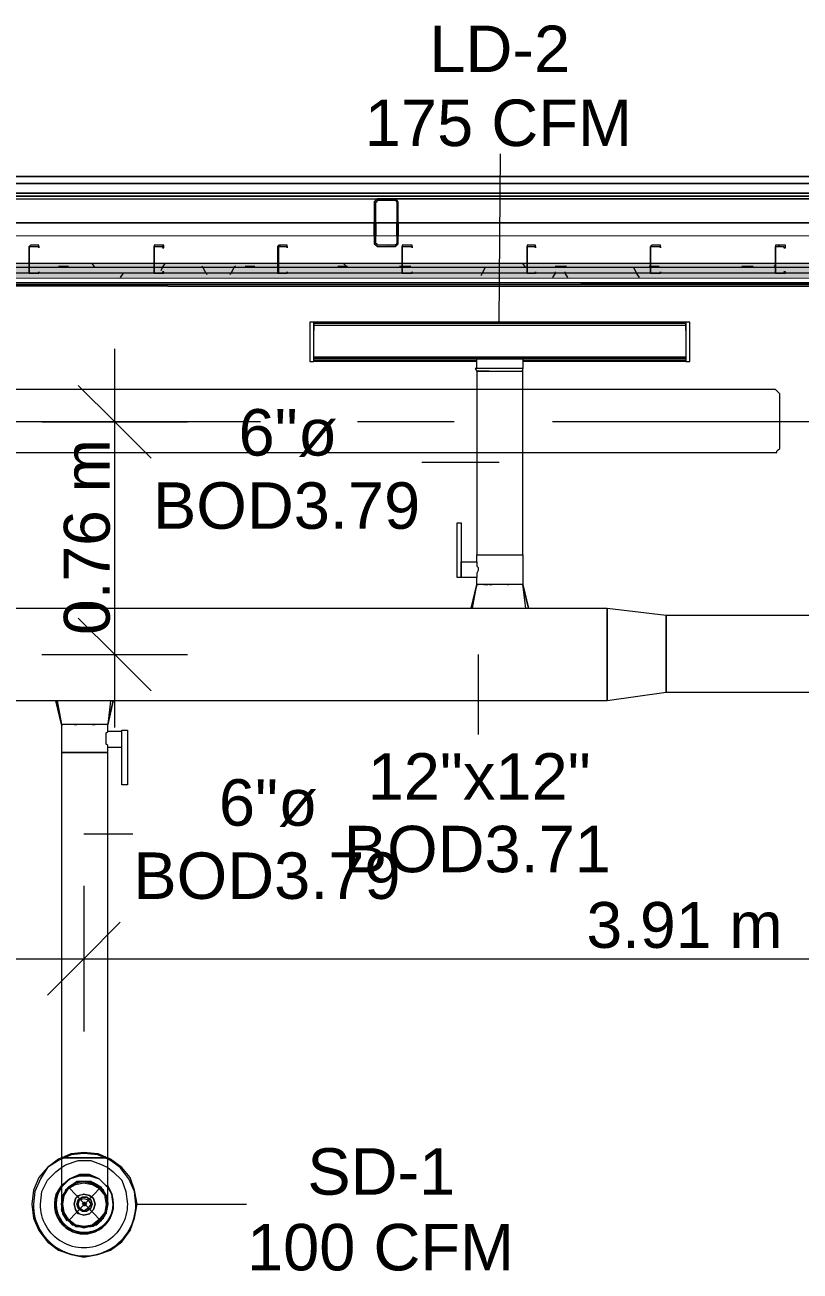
# Model space of a CAD drawing. Header units: metres. Extents: x -2 to 207, y -8 to 52.
# Drawn here: x 32.694 to 35.226, y 43.387 to 47.459 of the extents above; entities that cross this region are included whole.
import ezdxf

# ---------------------------------------------------------------- set-up
doc = ezdxf.new("R2010")
doc.units = ezdxf.units.M
doc.layers.add('HVAC - Ductos', color=5, linetype='Continuous', lineweight=0)
doc.layers.add('PDF_Text', color=7, linetype='Continuous', lineweight=0)
doc.layers.add('PDF_Geometry', color=7, linetype='Continuous', lineweight=0, true_color=0xaaaaaa)
doc.layers.add('PDF_Solid Fills', color=7, linetype='Continuous', lineweight=0, true_color=0xffffff)
doc.styles.add('PDF Helvetica', font='')
doc.styles.get('PDF Helvetica').set_extended_font_data('Helvetica')

msp = doc.modelspace()

# ---------------------------------------------------------------- hatches: boundary and pattern name
at = {"layer": 'PDF_Solid Fills', "lineweight": 0, "transparency": 33554559}
h = msp.add_hatch(color=256, dxfattribs=at)
h.paths.add_polyline_path([(33.9131, 46.8864), (33.9085, 46.8864), (33.9085, 46.7443), (33.9131, 46.8849)])
h.paths.add_polyline_path([(33.8444, 46.8864), (33.9039, 46.891), (33.8398, 46.891), (33.8352, 46.8864), (33.8352, 46.7443), (33.8398, 46.8818)])
h.paths.add_polyline_path([(33.8444, 46.7397), (33.8444, 46.7443), (33.8398, 46.7443)])
h.paths.add_polyline_path([(33.8444, 46.7397), (33.9034, 46.7352), (33.9039, 46.7352), (33.9039, 46.7397)])
h = msp.add_hatch(color=256, dxfattribs=at)
h.paths.add_polyline_path([(26.6236, 46.6802), (26.6236, 46.6664), (28.6487, 46.6664), (28.6487, 46.6802)])
h.paths.add_polyline_path([(60.0699, 46.6802), (58.6863, 46.6802), (58.6863, 46.6618), (60.0699, 46.6618)])
h.paths.add_polyline_path([(25.8127, 46.6802), (25.8127, 46.6664), (26.619, 46.6664), (26.619, 46.6802)])
h.paths.add_polyline_path([(14.0377, 46.6664), (14.0377, 46.6848), (12.4111, 46.6848), (12.4111, 46.6664)])
h.paths.add_polyline_path([(28.6533, 46.6802), (28.6533, 46.6664), (30.6784, 46.6664), (30.6784, 46.6802)])
h.paths.add_polyline_path([(18.908, 46.6664), (18.908, 46.6848), (16.072, 46.6848), (16.072, 46.6664)])
h.paths.add_polyline_path([(31.4939, 46.6802), (31.4939, 46.6664), (33.5191, 46.6664), (33.5191, 46.6802)])
h.paths.add_polyline_path([(21.7487, 46.6664), (21.7487, 46.6848), (20.9423, 46.6848), (20.9423, 46.6664)])
h.paths.add_polyline_path([(36.3643, 46.6802), (36.3643, 46.6664), (38.3894, 46.6664), (38.3894, 46.6802)])
h.paths.add_polyline_path([(25.8081, 46.6802), (25.4049, 46.6848), (23.783, 46.6848), (23.783, 46.6664), (25.8081, 46.6664)])
h.paths.add_polyline_path([(41.2346, 46.6802), (41.2346, 46.6664), (43.2598, 46.6664), (43.2598, 46.6802)])
h.paths.add_polyline_path([(50.5676, 46.6664), (50.9698, 46.6618), (50.9707, 46.6618), (50.9707, 46.6802), (48.9456, 46.6802), (48.9456, 46.6664)])
h.paths.add_polyline_path([(44.0753, 46.6802), (44.0753, 46.6664), (46.1004, 46.6664), (46.1004, 46.6802)])
h.paths.add_polyline_path([(53.005, 46.6802), (53.005, 46.6618), (53.8114, 46.6618), (53.8114, 46.6802)])
h.paths.add_polyline_path([(48.1347, 46.6802), (48.1347, 46.6664), (48.941, 46.6664), (48.941, 46.6802)])
h.paths.add_polyline_path([(55.8456, 46.6802), (55.8456, 46.6618), (58.6817, 46.6618), (58.6817, 46.6802)])
h.paths.add_polyline_path([(46.105, 46.6802), (46.105, 46.6664), (48.1301, 46.6664), (48.1301, 46.6802)])
h.paths.add_polyline_path([(53.8159, 46.6802), (53.8159, 46.6618), (55.841, 46.6618), (55.841, 46.6802)])
h.paths.add_polyline_path([(43.2643, 46.6802), (43.2643, 46.6664), (44.0707, 46.6664), (44.0707, 46.6802)])
h.paths.add_polyline_path([(50.9753, 46.6802), (50.9753, 46.6618), (53.0004, 46.6618), (53.0004, 46.6802)])
h.paths.add_polyline_path([(38.394, 46.6802), (38.394, 46.6664), (41.2301, 46.6664), (41.2301, 46.6802)])
h.paths.add_polyline_path([(23.7784, 46.6664), (23.7784, 46.6848), (21.7532, 46.6848), (21.7532, 46.6664)])
h.paths.add_polyline_path([(33.5237, 46.6802), (33.5237, 46.6664), (36.3597, 46.6664), (36.3597, 46.6802)])
h.paths.add_polyline_path([(20.9377, 46.6664), (20.9377, 46.6848), (18.9126, 46.6848), (18.9126, 46.6664)])
h.paths.add_polyline_path([(30.683, 46.6802), (30.683, 46.6664), (31.4894, 46.6664), (31.4894, 46.6802)])
h.paths.add_polyline_path([(16.0674, 46.6664), (16.0674, 46.6848), (14.0423, 46.6848), (14.0423, 46.6664)])
h = msp.add_hatch(color=256, dxfattribs=at)
h.paths.add_polyline_path([(53.005, 46.6618), (53.005, 46.6481), (53.8114, 46.6481), (53.8114, 46.6618)])
h.paths.add_polyline_path([(48.1301, 46.6481), (48.1301, 46.6664), (46.105, 46.6664), (46.105, 46.6481)])
h.paths.add_polyline_path([(44.0707, 46.6481), (44.0707, 46.6664), (43.2643, 46.6664), (43.2643, 46.6481)])
h.paths.add_polyline_path([(50.9707, 46.6618), (50.5676, 46.6664), (48.9456, 46.6664), (48.9456, 46.6481), (50.9707, 46.6481)])
h.paths.add_polyline_path([(41.2301, 46.6481), (41.2301, 46.6664), (38.394, 46.6664), (38.394, 46.6481)])
h.paths.add_polyline_path([(48.941, 46.6481), (48.941, 46.6664), (48.1347, 46.6664), (48.1347, 46.6481)])
h.paths.add_polyline_path([(36.3597, 46.6481), (36.3597, 46.6664), (33.5237, 46.6664), (33.5237, 46.6481)])
h.paths.add_polyline_path([(46.1004, 46.6481), (46.1004, 46.6664), (44.0753, 46.6664), (44.0753, 46.6481)])
h.paths.add_polyline_path([(31.4894, 46.6481), (31.4894, 46.6664), (30.683, 46.6664), (30.683, 46.6481)])
h.paths.add_polyline_path([(43.2598, 46.6481), (43.2598, 46.6664), (41.2346, 46.6664), (41.2346, 46.6481)])
h.paths.add_polyline_path([(28.6487, 46.6481), (28.6487, 46.6664), (26.6236, 46.6664), (26.6236, 46.6481)])
h.paths.add_polyline_path([(38.3894, 46.6481), (38.3894, 46.6664), (36.3643, 46.6664), (36.3643, 46.6481)])
h.paths.add_polyline_path([(25.8081, 46.6526), (25.8081, 46.6664), (23.783, 46.6664), (23.783, 46.6526)])
h.paths.add_polyline_path([(33.5191, 46.6481), (33.5191, 46.6664), (31.4939, 46.6664), (31.4939, 46.6481)])
h.paths.add_polyline_path([(21.7487, 46.6526), (21.7487, 46.6664), (20.9423, 46.6664), (20.9423, 46.6526)])
h.paths.add_polyline_path([(30.6784, 46.6481), (30.6784, 46.6664), (28.6533, 46.6664), (28.6533, 46.6481)])
h.paths.add_polyline_path([(18.908, 46.6526), (18.908, 46.6664), (16.072, 46.6664), (16.072, 46.6526)])
h.paths.add_polyline_path([(26.619, 46.6481), (26.619, 46.6664), (25.8127, 46.6664), (25.8127, 46.6526), (26.5091, 46.6526)])
h.paths.add_polyline_path([(14.0377, 46.6526), (14.0377, 46.6664), (12.4111, 46.6664), (12.4111, 46.6526)])
h.paths.add_polyline_path([(23.7784, 46.6526), (23.7784, 46.6664), (21.7532, 46.6664), (21.7532, 46.6526)])
h.paths.add_polyline_path([(60.0699, 46.6618), (53.8159, 46.6618), (53.8159, 46.6481), (60.0699, 46.6481)])
h.paths.add_polyline_path([(20.9377, 46.6526), (20.9377, 46.6664), (18.9126, 46.6664), (18.9126, 46.6526)])
h.paths.add_polyline_path([(50.9753, 46.6618), (50.9753, 46.6481), (53.0004, 46.6481), (53.0004, 46.6618)])
h.paths.add_polyline_path([(16.0674, 46.6526), (16.0674, 46.6664), (14.0423, 46.6664), (14.0423, 46.6526)])
msp.add_hatch(color=256, dxfattribs=at).paths.add_polyline_path([(12.4111, 46.6344), (59.8547, 46.6344), (60.0699, 46.6298), (60.0699, 46.6481), (26.619, 46.6526), (12.4111, 46.6526)])

# ---------------------------------------------------------------- linework, layer by layer
at = {"layer": 'HVAC - Ductos', "lineweight": 0}
for points in [[(34.2429, 46.4878), (34.2475, 47.0376)], [(34.8523, 46.4648), (34.8523, 46.4878), (34.8523, 46.4832), (33.6382, 46.4832), (33.6382, 46.4878), (33.6382, 46.4648)], [(34.8523, 46.4878), (33.6382, 46.4878)], [(33.6382, 46.4144), (33.6382, 46.4236), (33.6382, 46.4328)], [(34.8523, 46.4328), (34.8523, 46.4236), (34.8523, 46.4144)], [(32.9876, 45.1637), (32.9876, 46.4007)], [(34.1697, 46.3595), (33.6382, 46.3595), (33.6382, 46.364), (33.6382, 46.3823), (33.6382, 46.3915)], [(34.8523, 46.3915), (34.8523, 46.3823), (34.8523, 46.364), (34.8523, 46.3595), (34.3208, 46.3595)], [(33.6382, 46.3777), (33.6382, 46.3823), (33.6382, 46.3869)], [(33.6382, 46.364), (34.1697, 46.364)], [(34.1697, 46.3366), (34.1697, 46.3686), (34.1788, 46.3686), (34.1925, 46.3686), (34.2063, 46.3686), (34.2246, 46.3686), (34.2429, 46.3686), (34.2659, 46.3686), (34.2842, 46.3686), (34.2979, 46.3686), (34.3117, 46.3686), (34.3163, 46.3686), (34.3208, 46.3686), (34.3208, 46.3366), (34.3163, 46.3366), (34.2979, 46.3366), (34.275, 46.3366), (34.2429, 46.3366), (34.2155, 46.3366), (34.188, 46.3366), (34.1743, 46.3366), (34.1651, 46.3366), (34.1697, 46.3274), (34.1743, 46.3274), (34.1925, 46.3274), (34.2155, 46.3274), (34.2429, 46.3274), (34.275, 46.3274), (34.2979, 46.3274), (34.3163, 46.3274), (34.3208, 46.3274), (34.3208, 46.3366)], [(34.3208, 46.364), (34.8523, 46.364)], [(34.8523, 46.3869), (34.8523, 46.3823), (34.8523, 46.3777)], [(34.1559, 45.553), (34.1697, 45.631), (34.1697, 45.6539), (34.1193, 45.6539), (34.1055, 45.6539), (34.1055, 45.8325), (34.1193, 45.8325), (34.1193, 45.6539), (34.1193, 45.6585), (34.1193, 45.6631), (34.1193, 45.6676), (34.1193, 45.6722), (34.1193, 45.6813), (34.1193, 45.6859), (34.1193, 45.6905), (34.1193, 45.6997), (34.1193, 45.7043), (34.1697, 45.7043), (34.1697, 45.7271), (34.1788, 45.7271), (34.1925, 45.7271), (34.2063, 45.7271), (34.2246, 45.7271), (34.2429, 45.7271), (34.2659, 45.7271), (34.2842, 45.7271), (34.2979, 45.7271), (34.3117, 45.7271), (34.3163, 45.7271), (34.3208, 45.7271), (34.3208, 46.3274), (34.3163, 46.3274)], [(34.2109, 46.3274), (34.2063, 46.3274), (34.1925, 46.3274), (34.1788, 46.3274), (34.1743, 46.3274), (34.1697, 46.3274), (34.1697, 45.7271), (34.1788, 45.7271), (34.1925, 45.7271), (34.2063, 45.7271), (34.2246, 45.7271), (34.2429, 45.7271), (34.2659, 45.7271), (34.2842, 45.7271), (34.2979, 45.7271), (34.3117, 45.7271), (34.3163, 45.7271), (34.3208, 45.7271), (34.3208, 45.631), (34.3163, 45.631), (34.3117, 45.631), (34.2979, 45.631), (34.2842, 45.631), (34.2659, 45.631), (34.2429, 45.631), (34.2246, 45.631), (34.2063, 45.631), (34.1925, 45.631), (34.1788, 45.631), (34.1743, 45.631), (34.1697, 45.631), (34.1743, 45.631), (34.1697, 45.631)], [(34.2201, 46.3274), (34.2246, 46.3274), (34.2429, 46.3274), (34.2659, 46.3274), (34.2705, 46.3274)], [(34.275, 46.3274), (34.2842, 46.3274), (34.2979, 46.3274), (34.3117, 46.3274)], [(32.8684, 46.2815), (32.9876, 46.1625), (33.1067, 46.0433)], [(32.7493, 46.1625), (32.9876, 46.1625), (33.2258, 46.1625)], [(34.2429, 46.0296), (33.991, 46.0296)], [(34.1697, 45.7043), (34.1697, 45.6997), (34.1697, 45.6905), (34.1743, 45.6859), (34.1743, 45.6768), (34.1697, 45.6676), (34.1697, 45.6585), (34.1697, 45.6539)], [(34.1513, 45.553), (34.1697, 45.631), (34.1513, 45.553)], [(34.3208, 45.553), (34.33, 45.553), (34.3346, 45.553), (34.3392, 45.553), (34.3208, 45.631), (34.3392, 45.553)], [(34.33, 45.553), (34.3208, 45.631)], [(34.1513, 45.553), (34.1559, 45.553), (34.1605, 45.553), (34.1697, 45.553)], [(34.1743, 45.553), (34.1925, 45.553)], [(34.1971, 45.553), (34.2017, 45.553), (34.2109, 45.553), (34.2246, 45.553), (34.2292, 45.553), (34.2338, 45.553), (34.2567, 45.553), (34.2613, 45.553), (34.2659, 45.553), (34.2796, 45.553), (34.2888, 45.553), (34.2933, 45.553), (34.2979, 45.553), (34.3163, 45.553)], [(32.8684, 45.521), (32.9876, 45.4019), (33.1067, 45.2827)], [(32.7493, 45.4019), (32.9876, 45.4019), (33.2258, 45.4019)], [(34.1743, 45.4019), (34.1743, 45.1407)], [(32.9784, 45.2507), (32.983, 45.2507), (32.9647, 45.1728), (32.9601, 45.1728), (32.9555, 45.1728), (32.9418, 45.1728), (32.928, 45.1728), (32.9097, 45.1728), (32.8868, 45.1728), (32.8684, 45.1728), (32.8501, 45.1728), (32.8364, 45.1728), (32.8226, 45.1728), (32.818, 45.1728), (32.8135, 45.1728), (32.8135, 45.0811), (32.8226, 45.0811), (32.8364, 45.0811), (32.8501, 45.0811), (32.8684, 45.0811), (32.8868, 45.0811), (32.9097, 45.0811), (32.928, 45.0811), (32.9418, 45.0811), (32.9555, 45.0811), (32.9601, 45.0811), (32.9647, 45.0811), (32.9601, 45.0811), (32.9555, 45.0811), (32.9418, 45.0811), (32.928, 45.0811), (32.9097, 45.0811), (32.8868, 45.0811), (32.8684, 45.0811), (32.8501, 45.0811), (32.8364, 45.0811), (32.8226, 45.0811), (32.8135, 45.0811), (32.8135, 43.757), (32.8043, 43.7524), (32.7676, 43.725), (32.7402, 43.6929), (32.7218, 43.6517), (32.7172, 43.6059), (32.7218, 43.56), (32.7402, 43.5188), (32.7676, 43.4821), (32.8043, 43.4547), (32.8456, 43.4409), (32.8868, 43.4317), (32.9326, 43.4409), (32.9739, 43.4547), (33.0105, 43.4821), (33.038, 43.5188), (33.0517, 43.56), (33.0609, 43.6059), (33.0517, 43.6517), (33.038, 43.6929), (33.0105, 43.725), (32.9739, 43.7524), (32.9647, 43.757), (32.9647, 45.0811), (32.9647, 45.0995), (33.0105, 45.0995), (33.0105, 45.1041), (33.0105, 45.1087), (33.0105, 45.1133), (33.0105, 45.1178), (33.0105, 45.127), (33.0105, 45.1315), (33.0105, 45.1407), (33.0105, 45.1453), (33.0105, 45.1499), (32.9647, 45.1499), (32.9647, 45.1728), (32.9601, 45.1728), (32.9555, 45.1728)], [(32.8135, 45.2507), (32.8043, 45.2507), (32.7997, 45.2507), (32.7952, 45.2507)], [(32.7952, 45.2507), (32.8135, 45.1728), (32.7952, 45.2507)], [(32.7997, 45.2507), (32.8135, 45.1728), (32.818, 45.1728)], [(32.8364, 45.2507), (32.8318, 45.2507), (32.818, 45.2507)], [(32.9739, 45.2507), (32.9647, 45.1728), (32.983, 45.2507), (32.9784, 45.2507), (32.9739, 45.2507), (32.9601, 45.2507), (32.9418, 45.2507), (32.9372, 45.2507), (32.9326, 45.2507), (32.9234, 45.2507), (32.9097, 45.2507), (32.9051, 45.2507), (32.9005, 45.2507), (32.8776, 45.2507), (32.873, 45.2507), (32.8684, 45.2507), (32.8547, 45.2507), (32.8456, 45.2507), (32.841, 45.2507)], [(32.8914, 45.1728), (32.8868, 45.1728)], [(32.9418, 45.1728), (32.9188, 45.1728), (32.9143, 45.1728), (32.9188, 45.1728), (32.9234, 45.1728)], [(32.9647, 45.0995), (32.9647, 45.1041), (32.9601, 45.1087), (32.9601, 45.1133), (32.9601, 45.1224), (32.9601, 45.1315), (32.9601, 45.1407), (32.9601, 45.1453), (32.9647, 45.1499)], [(32.8868, 44.8154), (33.0471, 44.8154)], [(32.8868, 44.6459), (32.8868, 44.4077), (32.8868, 44.1694)], [(33.0059, 44.5268), (32.8868, 44.4077), (32.7676, 44.2886)], [(7.582, 44.4077), (9.0436, 44.4077), (12.4157, 44.4077), (13.1718, 44.4077), (14.67, 44.4077), (18.0558, 44.4077), (21.6112, 44.4077), (22.3672, 44.4077), (24.0807, 44.4077), (25.9547, 44.4077), (28.3097, 44.4077), (31.2786, 44.4077), (32.8868, 44.4077), (36.7996, 44.4077), (40.607, 44.4077), (44.0845, 44.4077), (47.0625, 44.4077), (48.5791, 44.4077), (49.2022, 44.4077), (51.5984, 44.4077), (53.312, 44.4077), (55.6808, 44.4077), (58.6359, 44.4077)], [(32.8135, 43.757), (32.8456, 43.7708), (32.8868, 43.7754), (32.9326, 43.7708), (32.9647, 43.757)], [(32.9647, 43.7524), (32.9326, 43.7662), (32.8868, 43.7708), (32.8456, 43.7662), (32.8135, 43.7524)], [(32.9647, 43.6059), (32.9647, 43.6104), (32.9647, 43.6287), (32.9647, 43.6608), (32.9647, 43.6975), (32.9647, 43.7387), (32.9647, 43.757), (32.9601, 43.757), (32.9555, 43.757), (32.9418, 43.757), (32.928, 43.757), (32.9097, 43.757), (32.8868, 43.757), (32.8684, 43.757), (32.8501, 43.757), (32.8364, 43.757), (32.8226, 43.757), (32.8135, 43.757), (32.8135, 43.7158), (32.8135, 43.6746), (32.8135, 43.6425), (32.8135, 43.6196), (32.8135, 43.6059)], [(32.8135, 43.757), (32.8226, 43.757), (32.8364, 43.757), (32.8501, 43.757), (32.8684, 43.757), (32.8868, 43.757), (32.9097, 43.757), (32.928, 43.757), (32.9418, 43.757), (32.9555, 43.757), (32.9601, 43.757), (32.9647, 43.757)], [(32.8135, 43.725), (32.8272, 43.7342), (32.8684, 43.7479), (32.9097, 43.7479), (32.9463, 43.7342), (32.9647, 43.725)], [(32.9188, 43.6746), (32.9418, 43.6608), (32.9601, 43.6333), (32.9647, 43.6059), (32.9601, 43.5784), (32.9647, 43.6059), (32.9601, 43.6333), (32.9418, 43.6608), (32.9188, 43.6746), (32.8868, 43.6792), (32.9051, 43.6746), (32.9234, 43.67), (32.9418, 43.6562), (32.9509, 43.6425), (32.9601, 43.6242), (32.9555, 43.6425), (32.9418, 43.6608), (32.928, 43.67), (32.9097, 43.6792), (32.8868, 43.6792), (32.9143, 43.6746), (32.9188, 43.6746), (32.8868, 43.6792), (32.8684, 43.6746), (32.8501, 43.67), (32.8364, 43.6562), (32.8226, 43.6425), (32.818, 43.6242), (32.8135, 43.6059), (32.8135, 43.5876), (32.8135, 43.583)], [(32.8318, 43.5509), (32.818, 43.5738), (32.818, 43.5784), (32.8135, 43.6059), (32.818, 43.6287), (32.818, 43.6333), (32.8364, 43.6608), (32.8593, 43.6746), (32.8868, 43.6792), (32.8684, 43.6792), (32.8501, 43.67), (32.8364, 43.6608), (32.8226, 43.6425), (32.8135, 43.6242), (32.8135, 43.6104), (32.8135, 43.6059), (32.818, 43.5784), (32.8364, 43.5509), (32.8593, 43.5371), (32.8868, 43.5279), (32.9188, 43.5371)], [(32.818, 43.6333), (32.8364, 43.6608), (32.8593, 43.6746)], [(32.8226, 43.6379), (32.8364, 43.6562), (32.8593, 43.67)], [(32.8547, 43.6746), (32.8593, 43.6746), (32.8868, 43.6792), (32.8639, 43.6746)], [(32.9188, 43.67), (32.9418, 43.6562), (32.9555, 43.6379)], [(32.8135, 43.6059), (32.818, 43.6333), (32.8135, 43.6059)], [(32.9418, 43.5555), (32.9555, 43.5738), (32.9601, 43.5784), (32.9418, 43.5509), (32.9555, 43.5692), (32.9601, 43.5876), (32.9647, 43.6059), (32.9647, 43.6104), (32.9601, 43.6242), (32.9601, 43.6059), (32.9601, 43.5876), (32.9509, 43.5692), (32.9418, 43.5509), (32.928, 43.5371), (32.9097, 43.5325), (32.8868, 43.5279), (32.8684, 43.5325), (32.8501, 43.5371), (32.8364, 43.5509), (32.8226, 43.5692), (32.818, 43.5876), (32.8135, 43.6059), (32.818, 43.5784)], [(32.9555, 43.6333), (32.9601, 43.6333), (32.9601, 43.6287)], [(32.9555, 43.6287), (32.9601, 43.6059), (32.9555, 43.5784)], [(32.8135, 43.6104), (32.8135, 43.6059), (32.8135, 43.5876)], [(32.8593, 43.5325), (32.8593, 43.5371), (32.8364, 43.5509), (32.8226, 43.5692), (32.8135, 43.5876)], [(32.8593, 43.5371), (32.8501, 43.5371), (32.8364, 43.5509), (32.8226, 43.5692), (32.818, 43.5738), (32.818, 43.5784), (32.8135, 43.583)], [(32.818, 43.5738), (32.818, 43.5784)], [(32.9647, 43.6104), (32.9647, 43.6059), (32.9601, 43.5876), (32.9601, 43.5784), (32.9601, 43.5738), (32.9555, 43.5738), (32.9555, 43.5692), (32.9418, 43.5509), (32.928, 43.5371), (32.9188, 43.5371), (32.9188, 43.5325), (32.9143, 43.5325), (32.9097, 43.5325), (32.8868, 43.5279), (32.8684, 43.5325), (32.8593, 43.5325)], [(32.9601, 43.5784), (32.9601, 43.5738), (32.9555, 43.5738)], [(33.0609, 43.6059), (33.4182, 43.6059)], [(32.8364, 43.5555), (32.8226, 43.5738)], [(32.8547, 43.5371), (32.8364, 43.5509), (32.8501, 43.5417), (32.8684, 43.5325), (32.8868, 43.5325), (32.9051, 43.5325), (32.9234, 43.5417), (32.9418, 43.5509), (32.9188, 43.5371), (32.9143, 43.5325), (32.8868, 43.5279), (32.8639, 43.5325)], [(32.9555, 43.5738), (32.9418, 43.5509), (32.9188, 43.5371), (32.9418, 43.5509)], [(32.9143, 43.5371), (32.8868, 43.5325), (32.8639, 43.5371)], [(32.9188, 43.5371), (32.9188, 43.5325), (32.9143, 43.5325)]]:
    msp.add_lwpolyline(points, dxfattribs=at)
for points in [[(33.6245, 46.4878), (33.6245, 46.3595), (33.6382, 46.3595), (33.6382, 46.4878)], [(34.8523, 46.3732), (33.6382, 46.3732), (33.6382, 46.4786), (34.8523, 46.4786), (34.8523, 46.3732), (34.8523, 46.3686), (33.6382, 46.3686), (33.6382, 46.3732)], [(34.8661, 46.4878), (34.8523, 46.4878), (34.8523, 46.3595), (34.8661, 46.3595)], [(33.6382, 46.4694), (33.6382, 46.4648), (33.6382, 46.4602), (33.6382, 46.4648)], [(34.8523, 46.4602), (34.8523, 46.4648), (34.8523, 46.4694), (34.8523, 46.4648)], [(34.2063, 45.631), (34.1925, 45.631)], [(34.2201, 45.631), (34.2155, 45.631), (34.2109, 45.631), (34.2155, 45.631)], [(34.275, 45.631), (34.2705, 45.631)], [(32.4653, 45.553), (34.5958, 45.553), (34.5958, 45.2507), (32.4653, 45.2507)], [(34.5958, 45.553), (34.7882, 45.5302), (34.7882, 45.2781), (34.5958, 45.2507)], [(34.7882, 45.5302), (36.937, 45.5302), (36.937, 45.2781), (34.7882, 45.2781)], [(32.8547, 45.1728), (32.8593, 45.1728), (32.8639, 45.1728), (32.8593, 45.1728)], [(33.0288, 44.9758), (33.0105, 44.9758), (33.0105, 45.1545), (33.0288, 45.1545)], [(32.818, 43.6654), (32.8135, 43.6608), (32.818, 43.6654), (32.841, 43.6884), (32.873, 43.6975), (32.9051, 43.6975), (32.9372, 43.6884), (32.9601, 43.6654), (32.9372, 43.6884), (32.9051, 43.7021), (32.873, 43.7021), (32.841, 43.6884), (32.8135, 43.6654), (32.841, 43.6884)], [(32.9601, 43.6654), (32.9372, 43.6884), (32.9051, 43.6975), (32.873, 43.6975), (32.841, 43.6884), (32.873, 43.7021), (32.9051, 43.7021), (32.9372, 43.6884), (32.9601, 43.6654), (32.9647, 43.6654), (32.9601, 43.6654), (32.9647, 43.6608)], [(32.8226, 43.6333), (32.8364, 43.6562), (32.8593, 43.67), (32.8868, 43.6746), (32.9143, 43.67), (32.9372, 43.6562), (32.9555, 43.6333), (32.9601, 43.6059), (32.9555, 43.5784), (32.9372, 43.5555), (32.9143, 43.5371), (32.8868, 43.5325), (32.8593, 43.5371), (32.8364, 43.5555), (32.8226, 43.5784), (32.818, 43.6059)], [(32.983, 43.6059), (32.9784, 43.6379), (32.9647, 43.6654), (32.9784, 43.6379)], [(32.8593, 43.6242), (32.8547, 43.6059), (32.8593, 43.6242), (32.8684, 43.6333), (32.8868, 43.6379), (32.9051, 43.6333), (32.9188, 43.6242), (32.9234, 43.6059), (32.9188, 43.6242), (32.9051, 43.6333), (32.8868, 43.6379), (32.873, 43.6333)], [(32.8684, 43.6196), (32.8639, 43.6059), (32.8684, 43.6196), (32.8822, 43.6287), (32.8959, 43.6287), (32.9097, 43.6196), (32.9143, 43.6059), (32.9097, 43.6196), (32.8959, 43.6287), (32.8822, 43.6287)], [(32.873, 43.6196), (32.8868, 43.6242), (32.9005, 43.6196), (32.9097, 43.6059), (32.9005, 43.5921), (32.8868, 43.583), (32.873, 43.5921), (32.8684, 43.6059)], [(32.9188, 43.5876), (32.9234, 43.6059), (32.9188, 43.5876), (32.9051, 43.5738), (32.8868, 43.5692), (32.8684, 43.5738), (32.8593, 43.5876), (32.8547, 43.6059), (32.8593, 43.5876), (32.873, 43.5738), (32.8868, 43.5692), (32.9051, 43.5738)], [(32.9097, 43.5921), (32.9143, 43.6059), (32.9097, 43.5921), (32.8959, 43.583), (32.8822, 43.583), (32.8684, 43.5921), (32.8639, 43.6059), (32.8684, 43.5921), (32.8822, 43.583), (32.8959, 43.583)], [(32.8868, 43.6104), (32.8822, 43.6059), (32.8868, 43.6104), (32.8914, 43.6104), (32.8959, 43.6059), (32.8914, 43.6013), (32.8868, 43.6013), (32.8822, 43.6059), (32.8868, 43.6013), (32.8914, 43.6013), (32.8914, 43.6059), (32.8914, 43.6104)], [(32.8547, 43.5371), (32.8593, 43.5325), (32.8639, 43.5325), (32.8593, 43.5325)]]:
    msp.add_lwpolyline(points, close=True, dxfattribs=at)
for points in [[(32.8135, 43.7524), (32.8043, 43.7479), (32.7676, 43.725), (32.7448, 43.6884), (32.7264, 43.6471), (32.7218, 43.6059, 1.013813), (33.0563, 43.6059), (33.0517, 43.6471), (33.0334, 43.6884), (33.0059, 43.725), (32.9739, 43.7479), (32.9647, 43.7524)], [(32.9647, 43.725), (32.983, 43.7112), (33.0105, 43.6838), (33.0242, 43.6471), (33.0288, 43.6059, -1.008396), (32.7448, 43.6059), (32.7493, 43.6471), (32.7676, 43.6838), (32.7952, 43.7112), (32.8135, 43.725)]]:
    msp.add_lwpolyline(points, format="xyb", dxfattribs=at)
msp.add_lwpolyline([(32.8135, 43.6654), (32.7952, 43.6379), (32.7906, 43.6059, 1.017921), (32.983, 43.6059), (32.9784, 43.6379), (32.9647, 43.6608, -1.368451), (32.7952, 43.6059), (32.7997, 43.6379), (32.8135, 43.6608, 1.368582), (32.983, 43.6059, -1.435005)], format="xyb", close=True, dxfattribs=at)
at = {"layer": 'PDF_Geometry', "lineweight": 0}
for points in [[(26.2113, 46.9642), (27.7416, 46.9642), (29.2764, 46.9642), (30.8067, 46.9642), (32.3416, 46.9642), (33.8764, 46.9642), (32.3416, 46.9642), (30.8067, 46.9642), (29.2764, 46.9642), (27.7416, 46.9642), (26.2113, 46.9642), (24.6764, 46.9642)], [(35.4067, 46.9642), (36.9416, 46.9642), (38.4719, 46.9642), (36.9416, 46.9642), (35.4067, 46.9642), (33.8764, 46.9642)], [(33.8764, 46.9413), (32.3416, 46.9413)], [(35.4067, 46.9413), (33.8764, 46.9413)], [(33.8764, 46.9093), (32.3416, 46.9093)], [(33.8764, 46.9001), (32.3416, 46.9001)], [(33.9131, 46.8818), (33.9085, 46.8864), (33.9039, 46.891), (33.8444, 46.891), (33.8398, 46.8864), (33.8352, 46.8818), (33.8352, 46.7443), (33.8398, 46.7397), (33.8444, 46.7351), (33.9039, 46.7351), (33.9085, 46.7397), (33.9131, 46.7443)], [(33.8444, 46.8864), (33.9039, 46.8864), (33.9085, 46.8818), (33.9085, 46.7443), (33.9039, 46.7397), (33.8444, 46.7397), (33.8444, 46.7443), (33.8398, 46.7443), (33.8398, 46.8818), (33.8444, 46.8818)], [(35.4067, 46.9093), (33.8764, 46.9093)], [(35.4067, 46.9001), (33.8764, 46.9001)], [(32.3828, 46.8131), (33.8352, 46.8131)], [(33.8398, 46.8131), (33.8764, 46.8131)], [(33.8764, 46.8131), (33.9085, 46.8131)], [(33.9131, 46.8131), (35.3334, 46.8131)], [(32.7402, 46.7397), (32.7127, 46.7397), (32.7081, 46.7351), (32.7081, 46.6481), (32.7127, 46.6481), (32.7402, 46.6481), (32.7402, 46.6526), (32.7402, 46.6481), (32.7127, 46.6481), (32.7081, 46.6481), (32.7081, 46.7351), (32.7127, 46.7351), (32.7402, 46.7351), (32.7402, 46.7306)], [(33.1479, 46.7397), (33.1159, 46.7397), (33.1159, 46.7351), (33.1159, 46.6481), (33.1479, 46.6481), (33.1479, 46.6526), (33.1433, 46.6526), (33.1433, 46.6481), (33.1159, 46.6481), (33.1159, 46.7351), (33.1433, 46.7351), (33.1433, 46.7306), (33.1479, 46.7306)], [(33.5511, 46.7397), (33.5237, 46.7397), (33.5191, 46.7351), (33.5191, 46.6481), (33.5237, 46.6481), (33.5511, 46.6481), (33.5511, 46.6526), (33.5511, 46.6481), (33.5237, 46.6481), (33.5237, 46.7351), (33.5511, 46.7351), (33.5511, 46.7306)], [(33.9589, 46.7397), (33.9268, 46.7397), (33.9268, 46.7351), (33.9268, 46.6481), (33.9589, 46.6481), (33.9589, 46.6526), (33.9589, 46.6481), (33.9268, 46.6481), (33.9268, 46.7351), (33.9589, 46.7351), (33.9589, 46.7306)], [(34.3621, 46.7397), (34.3346, 46.7397), (34.3346, 46.7351), (34.3346, 46.6481), (34.3621, 46.6481), (34.3621, 46.6526), (34.3621, 46.6481), (34.3346, 46.6481), (34.3346, 46.7351), (34.3621, 46.7351), (34.3621, 46.7306)], [(34.7699, 46.7397), (34.7423, 46.7397), (34.7378, 46.7351), (34.7378, 46.6481), (34.7423, 46.6481), (34.7699, 46.6481), (34.7699, 46.6526), (34.7699, 46.6481), (34.7423, 46.6481), (34.7378, 46.6481), (34.7378, 46.7351), (34.7423, 46.7351), (34.7699, 46.7351), (34.7699, 46.7306)], [(35.1777, 46.7397), (35.1456, 46.7397), (35.1456, 46.7351), (35.1456, 46.6481), (35.1777, 46.6481), (35.1777, 46.6526), (35.1731, 46.6526), (35.1731, 46.6481), (35.1456, 46.6481), (35.1456, 46.7351), (35.1731, 46.7351), (35.1731, 46.7306), (35.1777, 46.7306)], [(30.9121, 46.6069), (39.9059, 46.6023)]]:
    msp.add_lwpolyline(points, close=True, dxfattribs=at)
for points in [[(33.9131, 46.9642), (33.8352, 46.9642)], [(32.3141, 46.891), (30.8754, 46.891), (32.3416, 46.891), (33.8764, 46.891), (35.3425, 46.891), (33.9039, 46.891)], [(32.3736, 46.891), (33.8444, 46.891)], [(33.8352, 46.7718), (33.8352, 46.8131)], [(33.8398, 46.8131), (33.8398, 46.7718)], [(33.9085, 46.7718), (33.9085, 46.8131)], [(33.9131, 46.8131), (33.9131, 46.7718)], [(60.07, 46.7673), (12.4111, 46.7718), (12.4111, 46.7535), (7.2476, 46.7535), (7.2476, 46.6161), (12.4111, 46.6161), (12.4111, 46.6344), (60.07, 46.6298)], [(36.3597, 46.6802), (35.9565, 46.6802), (35.5488, 46.6802), (35.1456, 46.6802), (34.7378, 46.6802), (34.3346, 46.6802), (33.9268, 46.6802), (33.5191, 46.6802), (33.1159, 46.6802), (32.7081, 46.6802), (32.3049, 46.6802), (31.8971, 46.6802), (31.4939, 46.6802)], [(33.5191, 46.6664), (33.1159, 46.6664), (32.7081, 46.6664), (32.3049, 46.6664), (31.8971, 46.6664), (31.4939, 46.6664)], [(33.5191, 46.6481), (33.1159, 46.6481), (32.7081, 46.6481), (32.3049, 46.6481), (31.8971, 46.6481), (31.4939, 46.6481)], [(36.3597, 46.6664), (35.9565, 46.6664), (35.5488, 46.6664), (35.1456, 46.6664), (34.7378, 46.6664), (34.3346, 46.6664), (33.9268, 46.6664), (33.5237, 46.6664)], [(36.3597, 46.6481), (35.9565, 46.6481), (35.5488, 46.6481), (35.1456, 46.6481), (34.7378, 46.6481), (34.3346, 46.6481), (33.9268, 46.6481), (33.5237, 46.6481)], [(30.9121, 46.6115), (39.9059, 46.6115), (30.9121, 46.6161), (39.9059, 46.6161), (30.9121, 46.6161), (39.9059, 46.6161)], [(34.8431, 46.2678), (31.3381, 46.2678), (31.3381, 46.474), (31.3381, 46.2678), (31.3381, 46.474), (31.2603, 46.474), (30.2798, 46.474), (30.2798, 46.3961), (30.2798, 45.7776), (30.2798, 45.6951), (31.3381, 45.6951), (30.2798, 45.6951), (31.3381, 45.6951), (31.3381, 46.0617), (34.8431, 46.0617)], [(31.1045, 46.0617), (35.1456, 46.0617), (35.1501, 46.0617), (35.1501, 46.0663), (35.1547, 46.0708), (35.1593, 46.0754), (35.1593, 46.08), (35.1593, 46.0846), (35.1593, 46.2403), (35.1593, 46.2495), (35.1593, 46.2541), (35.1547, 46.2587), (35.1501, 46.2633), (35.1456, 46.2678), (31.1045, 46.2678)], [(35.0539, 46.2678), (34.8431, 46.2678)], [(33.4641, 46.1625), (32.195, 46.1625)], [(34.0963, 46.1625), (33.7802, 46.1625)], [(35.6862, 46.1625), (34.417, 46.1625)], [(34.8431, 46.0617), (35.0539, 46.0617)]]:
    msp.add_lwpolyline(points, dxfattribs=at)
at = {"layer": 'PDF_Geometry', "color": 254, "lineweight": 0, "true_color": 0xd2d2d2}
for points in [[(33.1433, 46.7351), (33.1479, 46.7397)], [(33.5191, 46.7306), (33.5237, 46.7306)], [(33.5283, 46.7351), (33.5283, 46.7397)], [(35.1547, 46.7351), (35.1593, 46.7397)], [(33.936, 46.6481), (33.9406, 46.6481)]]:
    msp.add_lwpolyline(points, dxfattribs=at)
at = {"layer": 'PDF_Geometry', "color": 254, "lineweight": 0, "true_color": 0xeaeaea}
for points in [[(32.9234, 46.6664), (32.9143, 46.6802)], [(33.1388, 46.6572), (33.1433, 46.6664), (33.1525, 46.6802), (33.1479, 46.6802)], [(33.7435, 46.671), (33.7344, 46.6802)], [(34.33, 46.6664), (34.3208, 46.6802)], [(35.1456, 46.6756), (35.141, 46.671)], [(32.8043, 46.671), (32.8364, 46.671)], [(33.0151, 46.6481), (33.0059, 46.6344)], [(33.29, 46.6435), (33.2854, 46.6481), (33.2762, 46.6664), (33.2716, 46.671)], [(33.3816, 46.671), (33.377, 46.6664), (33.3678, 46.6481), (33.3633, 46.6435)], [(33.4137, 46.671), (33.4457, 46.671)], [(33.7161, 46.671), (33.7481, 46.671)], [(33.9176, 46.671), (33.9268, 46.671), (33.9543, 46.671)], [(34.2017, 46.6664), (34.1971, 46.6664), (34.188, 46.6481), (34.1834, 46.6389)], [(34.4262, 46.6526), (34.4262, 46.6481), (34.417, 46.6344)], [(34.4262, 46.671), (34.4629, 46.671)], [(34.4674, 46.6344), (34.4583, 46.6481), (34.4583, 46.6526)], [(34.7011, 46.6344), (34.6919, 46.6481), (34.6828, 46.6664)], [(34.7332, 46.671), (34.7378, 46.671), (34.7653, 46.671)], [(35.0356, 46.671), (35.0722, 46.671)]]:
    msp.add_lwpolyline(points, dxfattribs=at)
at = {"layer": 'PDF_Geometry', "color": 8, "lineweight": 0, "true_color": 0x808080}
msp.add_lwpolyline([(32.9509, 43.6517), (32.9097, 43.6792), (32.8639, 43.6792), (32.8272, 43.6517), (32.8135, 43.6059), (32.8272, 43.56), (32.8639, 43.5325), (32.9097, 43.5325), (32.9509, 43.56), (32.9647, 43.6059)], close=True, dxfattribs=at)
for points in [[(32.8364, 43.6608), (32.9418, 43.5509)], [(32.9418, 43.6608), (32.8364, 43.5509)]]:
    msp.add_lwpolyline(points, dxfattribs=at)

# ---------------------------------------------------------------- texts
at = {"layer": 'PDF_Text', "lineweight": 0, "attachment_point": 4, "style": 'PDF Helvetica'}
for s, insert, char_height in [('LD-2', (34.0151, 47.3812), 0.1519), ('175 CFM', (33.8044, 47.1384), 0.1519), ('6"ø', (33.392, 46.1258), 0.1519), ('BOD3.79', (33.1125, 45.8875), 0.1519), ('12"x12"', (33.8135, 45.0033), 0.1519), ('6"ø', (33.3278, 44.9162), 0.1519), ('BOD3.71', (33.7356, 44.765), 0.1519), ('BOD3.79', (33.0483, 44.6779), 0.1519), ('3.91 m', (34.5283, 44.5169), 0.15002), ('SD-1', (33.6165, 43.7112), 0.1519), ('100 CFM', (33.4195, 43.4638), 0.1519)]:
    msp.add_mtext(s, dxfattribs=dict(at, insert=insert, char_height=char_height))
at = {"layer": 'PDF_Text', "lineweight": 0, "insert": (32.8974, 45.4656), "char_height": 0.15002, "attachment_point": 4, "rotation": 90, "style": 'PDF Helvetica'}
msp.add_mtext('0.76 m', dxfattribs=at)

doc.saveas('drawing.dxf')
